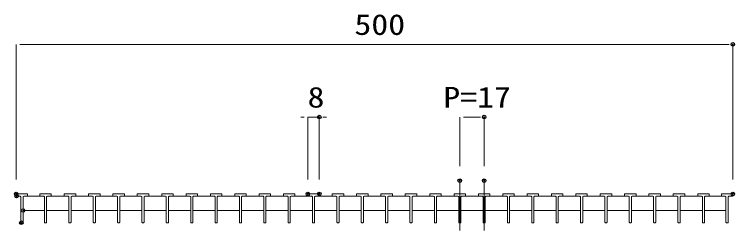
# Model space of a CAD drawing. Units: millimetres on the paper. Extents: x -216 to 216, y -153 to 153.
# Drawn here: x -62.7 to 37.8, y -70.3 to -40.2 of the extents above; entities that cross this region are included whole.
import ezdxf
from ezdxf.enums import TextEntityAlignment as Align

# ---------------------------------------------------------------- set-up
doc = ezdxf.new("R2010")
doc.units = ezdxf.units.MM
doc.header["$PDMODE"] = 32
doc.header["$PDSIZE"] = 0.5
doc.linetypes.add('CHAIN2', pattern=[12, 9, -1, 1, -1])
for name, color, linetype, lineweight in [('0-2_蓋', 3, 'Continuous', 9), ('0-3_寸法', 4, 'Continuous', 9), ('0-6_中心線', 4, 'CHAIN2', 9)]:
    doc.layers.add(name, color=color, linetype=linetype, lineweight=lineweight)
doc.layers.add('0-5_Defpoints', color=7, linetype='Continuous')
doc.styles.add('ＭＳ ゴシック', font='')
doc.styles.get('ＭＳ ゴシック').set_extended_font_data('MS Gothic')

msp = doc.modelspace()

# ---------------------------------------------------------------- linework, layer by layer
at = {"layer": '0-2_蓋'}
for p, q in [((-62.435, -65.202), (-60.835, -65.202)), ((-62.435, -65.442), (-62.435, -65.202)), ((-60.835, -65.442), (-60.835, -65.202)), ((-59.135, -65.202), (-57.535, -65.202)), ((-59.135, -65.442), (-59.135, -65.202)), ((-57.535, -65.442), (-57.535, -65.202)), ((-55.735, -65.202), (-54.135, -65.202)), ((-55.735, -65.442), (-55.735, -65.202)), ((-54.135, -65.442), (-54.135, -65.202)), ((-52.335, -65.202), (-50.735, -65.202)), ((-52.335, -65.442), (-52.335, -65.202)), ((-50.735, -65.442), (-50.735, -65.202)), ((-48.935, -65.202), (-47.335, -65.202)), ((-48.935, -65.442), (-48.935, -65.202)), ((-47.335, -65.442), (-47.335, -65.202)), ((-45.535, -65.202), (-43.935, -65.202)), ((-45.535, -65.442), (-45.535, -65.202)), ((-43.935, -65.442), (-43.935, -65.202)), ((-42.135, -65.202), (-40.535, -65.202)), ((-42.135, -65.442), (-42.135, -65.202)), ((-40.535, -65.442), (-40.535, -65.202)), ((-38.735, -65.202), (-37.135, -65.202)), ((-38.735, -65.442), (-38.735, -65.202)), ((-37.135, -65.442), (-37.135, -65.202)), ((-35.335, -65.202), (-33.735, -65.202)), ((-35.335, -65.442), (-35.335, -65.202)), ((-33.735, -65.442), (-33.735, -65.202)), ((-31.935, -65.202), (-30.335, -65.202)), ((-31.935, -65.442), (-31.935, -65.202)), ((-30.335, -65.442), (-30.335, -65.202)), ((-28.535, -65.202), (-26.935, -65.202)), ((-28.535, -65.442), (-28.535, -65.202)), ((-26.935, -65.442), (-26.935, -65.202)), ((-25.135, -65.202), (-23.535, -65.202)), ((-25.135, -65.442), (-25.135, -65.202)), ((-23.535, -65.442), (-23.535, -65.202)), ((-21.735, -65.202), (-20.135, -65.202)), ((-21.735, -65.442), (-21.735, -65.202)), ((-20.135, -65.442), (-20.135, -65.202)), ((-18.335, -65.202), (-16.735, -65.202)), ((-18.335, -65.442), (-18.335, -65.202)), ((-16.735, -65.442), (-16.735, -65.202)), ((-14.935, -65.202), (-13.335, -65.202)), ((-14.935, -65.442), (-14.935, -65.202)), ((-13.335, -65.442), (-13.335, -65.202)), ((-11.535, -65.202), (-9.935, -65.202)), ((-11.535, -65.442), (-11.535, -65.202)), ((-9.935, -65.442), (-9.935, -65.202)), ((-8.135, -65.202), (-6.535, -65.202)), ((-8.135, -65.442), (-8.135, -65.202)), ((-6.535, -65.442), (-6.535, -65.202)), ((-4.735, -65.202), (-3.135, -65.202)), ((-4.735, -65.442), (-4.735, -65.202)), ((-3.135, -65.442), (-3.135, -65.202)), ((-1.335, -65.202), (0.265, -65.202)), ((-1.335, -65.442), (-1.335, -65.202)), ((0.265, -65.442), (0.265, -65.202)), ((2.065, -65.202), (3.665, -65.202)), ((2.065, -65.442), (2.065, -65.202)), ((3.665, -65.442), (3.665, -65.202)), ((5.465, -65.202), (7.065, -65.202)), ((5.465, -65.442), (5.465, -65.202)), ((7.065, -65.442), (7.065, -65.202)), ((8.865, -65.202), (10.465, -65.202)), ((8.865, -65.442), (8.865, -65.202)), ((10.465, -65.442), (10.465, -65.202)), ((12.265, -65.202), (13.865, -65.202)), ((12.265, -65.442), (12.265, -65.202)), ((13.865, -65.442), (13.865, -65.202)), ((15.665, -65.202), (17.265, -65.202)), ((15.665, -65.442), (15.665, -65.202)), ((17.265, -65.442), (17.265, -65.202)), ((19.065, -65.202), (20.665, -65.202)), ((19.065, -65.442), (19.065, -65.202)), ((20.665, -65.442), (20.665, -65.202)), ((22.465, -65.202), (24.065, -65.202)), ((22.465, -65.442), (22.465, -65.202)), ((24.065, -65.442), (24.065, -65.202)), ((25.865, -65.202), (27.465, -65.202)), ((25.865, -65.442), (25.865, -65.202)), ((27.465, -65.442), (27.465, -65.202)), ((29.265, -65.202), (30.865, -65.202)), ((29.265, -65.442), (29.265, -65.202)), ((30.865, -65.442), (30.865, -65.202)), ((32.665, -65.202), (34.265, -65.202)), ((32.665, -65.442), (32.665, -65.202)), ((34.265, -65.442), (34.265, -65.202)), ((35.965, -65.202), (37.565, -65.202)), ((35.965, -65.442), (35.965, -65.202)), ((37.565, -65.442), (37.565, -65.202)), ((-61.885, -65.502), (-62.375, -65.502)), ((-61.785, -69.142), (-61.785, -65.602)), ((-61.485, -69.142), (-61.485, -65.602)), ((-61.385, -65.502), (-60.895, -65.502)), ((-61.385, -65.502), (-58.585, -65.502)), ((-58.585, -65.502), (-59.075, -65.502)), ((-58.485, -69.142), (-58.485, -65.602)), ((-58.185, -69.142), (-58.185, -65.602)), ((-58.085, -65.502), (-57.595, -65.502)), ((-58.085, -65.502), (-55.185, -65.502)), ((-55.185, -65.502), (-55.675, -65.502)), ((-55.085, -69.142), (-55.085, -65.602)), ((-54.785, -69.142), (-54.785, -65.602)), ((-54.685, -65.502), (-54.195, -65.502)), ((-54.685, -65.502), (-51.785, -65.502)), ((-51.785, -65.502), (-52.275, -65.502)), ((-51.685, -69.142), (-51.685, -65.602)), ((-51.385, -69.142), (-51.385, -65.602)), ((-51.285, -65.502), (-50.795, -65.502)), ((-51.285, -65.502), (-48.385, -65.502)), ((-48.385, -65.502), (-48.875, -65.502)), ((-48.285, -69.142), (-48.285, -65.602)), ((-47.985, -69.142), (-47.985, -65.602)), ((-47.885, -65.502), (-47.395, -65.502)), ((-47.885, -65.502), (-44.985, -65.502)), ((-44.985, -65.502), (-45.475, -65.502)), ((-44.885, -69.142), (-44.885, -65.602)), ((-44.585, -69.142), (-44.585, -65.602)), ((-44.485, -65.502), (-43.995, -65.502)), ((-44.485, -65.502), (-41.585, -65.502)), ((-41.585, -65.502), (-42.075, -65.502)), ((-41.485, -69.142), (-41.485, -65.602)), ((-41.185, -69.142), (-41.185, -65.602)), ((-41.085, -65.502), (-40.595, -65.502)), ((-41.085, -65.502), (-38.185, -65.502)), ((-38.185, -65.502), (-38.675, -65.502)), ((-38.085, -69.142), (-38.085, -65.602)), ((-37.785, -69.142), (-37.785, -65.602)), ((-37.685, -65.502), (-37.195, -65.502)), ((-37.685, -65.502), (-34.785, -65.502)), ((-34.785, -65.502), (-35.275, -65.502)), ((-34.685, -69.142), (-34.685, -65.602)), ((-34.385, -69.142), (-34.385, -65.602)), ((-34.285, -65.502), (-33.795, -65.502)), ((-34.285, -65.502), (-31.385, -65.502)), ((-31.385, -65.502), (-31.875, -65.502)), ((-31.285, -69.142), (-31.285, -65.602)), ((-30.985, -69.142), (-30.985, -65.602)), ((-30.885, -65.502), (-30.395, -65.502)), ((-30.885, -65.502), (-27.985, -65.502)), ((-27.985, -65.502), (-28.475, -65.502)), ((-27.885, -69.142), (-27.885, -65.602)), ((-27.585, -69.142), (-27.585, -65.602)), ((-27.485, -65.502), (-26.995, -65.502)), ((-27.485, -65.502), (-24.585, -65.502)), ((-24.585, -65.502), (-25.075, -65.502)), ((-24.485, -69.142), (-24.485, -65.602)), ((-24.185, -69.142), (-24.185, -65.602)), ((-24.085, -65.502), (-23.595, -65.502)), ((-24.085, -65.502), (-21.185, -65.502)), ((-21.185, -65.502), (-21.675, -65.502)), ((-21.085, -69.142), (-21.085, -65.602)), ((-20.785, -69.142), (-20.785, -65.602)), ((-20.685, -65.502), (-20.195, -65.502)), ((-20.685, -65.502), (-17.785, -65.502)), ((-17.785, -65.502), (-18.275, -65.502)), ((-17.685, -69.142), (-17.685, -65.602)), ((-17.385, -69.142), (-17.385, -65.602)), ((-17.285, -65.502), (-16.795, -65.502)), ((-17.285, -65.502), (-14.385, -65.502)), ((-14.385, -65.502), (-14.875, -65.502)), ((-14.285, -69.142), (-14.285, -65.602)), ((-13.985, -69.142), (-13.985, -65.602)), ((-13.885, -65.502), (-13.395, -65.502)), ((-13.885, -65.502), (-10.985, -65.502)), ((-10.985, -65.502), (-11.475, -65.502)), ((-10.885, -69.142), (-10.885, -65.602)), ((-10.585, -69.142), (-10.585, -65.602)), ((-10.485, -65.502), (-9.995, -65.502)), ((-10.485, -65.502), (-7.585, -65.502)), ((-7.585, -65.502), (-8.075, -65.502)), ((-7.485, -69.142), (-7.485, -65.602)), ((-7.185, -69.142), (-7.185, -65.602)), ((-7.085, -65.502), (-6.595, -65.502)), ((-7.085, -65.502), (-4.185, -65.502)), ((-4.185, -65.502), (-4.675, -65.502)), ((-4.085, -69.142), (-4.085, -65.602)), ((-3.785, -69.142), (-3.785, -65.602)), ((-3.685, -65.502), (-3.195, -65.502)), ((-3.685, -65.502), (-0.785, -65.502)), ((-0.785, -65.502), (-1.275, -65.502)), ((-0.685, -69.142), (-0.685, -65.602)), ((-0.385, -69.142), (-0.385, -65.602)), ((-0.285, -65.502), (0.205, -65.502)), ((-0.285, -65.502), (2.615, -65.502)), ((2.615, -65.502), (2.125, -65.502)), ((2.715, -69.142), (2.715, -65.602)), ((3.015, -69.142), (3.015, -65.602)), ((3.115, -65.502), (3.605, -65.502)), ((3.115, -65.502), (6.015, -65.502)), ((6.015, -65.502), (5.525, -65.502)), ((6.115, -69.142), (6.115, -65.602)), ((6.415, -69.142), (6.415, -65.602)), ((6.515, -65.502), (7.005, -65.502)), ((6.515, -65.502), (9.415, -65.502)), ((9.415, -65.502), (8.925, -65.502)), ((9.515, -69.142), (9.515, -65.602)), ((9.815, -69.142), (9.815, -65.602)), ((9.915, -65.502), (10.405, -65.502)), ((9.915, -65.502), (12.815, -65.502)), ((12.815, -65.502), (12.325, -65.502)), ((12.915, -69.142), (12.915, -65.602)), ((13.215, -69.142), (13.215, -65.602)), ((13.315, -65.502), (13.805, -65.502)), ((13.315, -65.502), (16.215, -65.502)), ((16.215, -65.502), (15.725, -65.502)), ((16.315, -69.142), (16.315, -65.602)), ((16.615, -69.142), (16.615, -65.602)), ((16.715, -65.502), (17.205, -65.502)), ((16.715, -65.502), (19.615, -65.502)), ((19.615, -65.502), (19.125, -65.502)), ((19.715, -69.142), (19.715, -65.602)), ((20.015, -69.142), (20.015, -65.602)), ((20.115, -65.502), (20.605, -65.502)), ((20.115, -65.502), (23.015, -65.502)), ((23.015, -65.502), (22.525, -65.502)), ((23.115, -69.142), (23.115, -65.602)), ((23.415, -69.142), (23.415, -65.602)), ((23.515, -65.502), (24.005, -65.502)), ((23.515, -65.502), (26.415, -65.502)), ((26.415, -65.502), (25.925, -65.502)), ((26.515, -69.142), (26.515, -65.602)), ((26.815, -69.142), (26.815, -65.602)), ((26.915, -65.502), (27.405, -65.502)), ((26.915, -65.502), (29.815, -65.502)), ((29.815, -65.502), (29.325, -65.502)), ((29.915, -69.142), (29.915, -65.602)), ((30.215, -69.142), (30.215, -65.602)), ((30.315, -65.502), (30.805, -65.502)), ((30.315, -65.502), (33.215, -65.502)), ((33.215, -65.502), (32.725, -65.502)), ((33.315, -69.142), (33.315, -65.602)), ((33.615, -69.142), (33.615, -65.602)), ((33.715, -65.502), (34.205, -65.502)), ((33.715, -65.502), (36.515, -65.502)), ((36.515, -65.502), (36.025, -65.502)), ((36.615, -69.142), (36.615, -65.602)), ((36.915, -69.142), (36.915, -65.602)), ((37.015, -65.502), (37.505, -65.502)), ((-61.485, -67.502), (-58.485, -67.502)), ((-58.185, -67.502), (-55.085, -67.502)), ((-54.785, -67.502), (-51.685, -67.502)), ((-51.385, -67.502), (-48.285, -67.502)), ((-47.985, -67.502), (-44.885, -67.502)), ((-44.585, -67.502), (-41.485, -67.502)), ((-41.185, -67.502), (-38.085, -67.502)), ((-37.785, -67.502), (-34.685, -67.502)), ((-34.385, -67.502), (-31.285, -67.502)), ((-30.985, -67.502), (-27.885, -67.502)), ((-27.585, -67.502), (-24.485, -67.502)), ((-24.185, -67.502), (-21.085, -67.502)), ((-20.785, -67.502), (-17.685, -67.502)), ((-17.385, -67.502), (-14.285, -67.502)), ((-13.985, -67.502), (-10.885, -67.502)), ((-10.585, -67.502), (-7.485, -67.502)), ((-7.185, -67.502), (-4.085, -67.502)), ((-3.785, -67.502), (-0.685, -67.502)), ((-0.385, -67.502), (2.715, -67.502)), ((3.015, -67.502), (6.115, -67.502)), ((6.415, -67.502), (9.515, -67.502)), ((9.815, -67.502), (12.915, -67.502)), ((13.215, -67.502), (16.315, -67.502)), ((16.615, -67.502), (19.715, -67.502)), ((20.015, -67.502), (23.115, -67.502)), ((23.415, -67.502), (26.515, -67.502)), ((26.815, -67.502), (29.915, -67.502)), ((30.215, -67.502), (33.315, -67.502)), ((33.615, -67.502), (36.615, -67.502)), ((-61.545, -69.202), (-61.725, -69.202)), ((-58.245, -69.202), (-58.425, -69.202)), ((-54.845, -69.202), (-55.025, -69.202)), ((-51.445, -69.202), (-51.625, -69.202)), ((-48.045, -69.202), (-48.225, -69.202)), ((-44.645, -69.202), (-44.825, -69.202)), ((-41.245, -69.202), (-41.425, -69.202)), ((-37.845, -69.202), (-38.025, -69.202)), ((-34.445, -69.202), (-34.625, -69.202)), ((-31.045, -69.202), (-31.225, -69.202)), ((-27.645, -69.202), (-27.825, -69.202)), ((-24.245, -69.202), (-24.425, -69.202)), ((-20.845, -69.202), (-21.025, -69.202)), ((-17.445, -69.202), (-17.625, -69.202)), ((-14.045, -69.202), (-14.225, -69.202)), ((-10.645, -69.202), (-10.825, -69.202)), ((-7.245, -69.202), (-7.425, -69.202)), ((-3.845, -69.202), (-4.025, -69.202)), ((-0.445, -69.202), (-0.625, -69.202)), ((2.955, -69.202), (2.775, -69.202)), ((6.355, -69.202), (6.175, -69.202)), ((9.755, -69.202), (9.575, -69.202)), ((13.155, -69.202), (12.975, -69.202)), ((16.555, -69.202), (16.375, -69.202)), ((19.955, -69.202), (19.775, -69.202)), ((23.355, -69.202), (23.175, -69.202)), ((26.755, -69.202), (26.575, -69.202)), ((30.155, -69.202), (29.975, -69.202)), ((33.555, -69.202), (33.375, -69.202)), ((36.855, -69.202), (36.675, -69.202))]:
    msp.add_line(p, q, dxfattribs=at)
for centre, radius, start, end in [((-62.375, -65.442), 0.06, 180, 270), ((-61.885, -65.602), 0.1, 0, 90), ((-61.385, -65.602), 0.1, 90, 180), ((-60.895, -65.442), 0.06, 270, 0), ((-59.075, -65.442), 0.06, 180, 270), ((-58.585, -65.602), 0.1, 0, 90), ((-58.085, -65.602), 0.1, 90, 180), ((-57.595, -65.442), 0.06, 270, 0), ((-55.675, -65.442), 0.06, 180, 270), ((-55.185, -65.602), 0.1, 0, 90), ((-54.685, -65.602), 0.1, 90, 180), ((-54.195, -65.442), 0.06, 270, 0), ((-52.275, -65.442), 0.06, 180, 270), ((-51.785, -65.602), 0.1, 0, 90), ((-51.285, -65.602), 0.1, 90, 180), ((-50.795, -65.442), 0.06, 270, 0), ((-48.875, -65.442), 0.06, 180, 270), ((-48.385, -65.602), 0.1, 0, 90), ((-47.885, -65.602), 0.1, 90, 180), ((-47.395, -65.442), 0.06, 270, 0), ((-45.475, -65.442), 0.06, 180, 270), ((-44.985, -65.602), 0.1, 0, 90), ((-44.485, -65.602), 0.1, 90, 180), ((-43.995, -65.442), 0.06, 270, 0), ((-42.075, -65.442), 0.06, 180, 270), ((-41.585, -65.602), 0.1, 0, 90), ((-41.085, -65.602), 0.1, 90, 180), ((-40.595, -65.442), 0.06, 270, 0), ((-38.675, -65.442), 0.06, 180, 270), ((-38.185, -65.602), 0.1, 0, 90), ((-37.685, -65.602), 0.1, 90, 180), ((-37.195, -65.442), 0.06, 270, 0), ((-35.275, -65.442), 0.06, 180, 270), ((-34.785, -65.602), 0.1, 0, 90), ((-34.285, -65.602), 0.1, 90, 180), ((-33.795, -65.442), 0.06, 270, 0), ((-31.875, -65.442), 0.06, 180, 270), ((-31.385, -65.602), 0.1, 0, 90), ((-30.885, -65.602), 0.1, 90, 180), ((-30.395, -65.442), 0.06, 270, 0), ((-28.475, -65.442), 0.06, 180, 270), ((-27.985, -65.602), 0.1, 0, 90), ((-27.485, -65.602), 0.1, 90, 180), ((-26.995, -65.442), 0.06, 270, 0), ((-25.075, -65.442), 0.06, 180, 270), ((-24.585, -65.602), 0.1, 0, 90), ((-24.085, -65.602), 0.1, 90, 180), ((-23.595, -65.442), 0.06, 270, 0), ((-21.675, -65.442), 0.06, 180, 270), ((-21.185, -65.602), 0.1, 0, 90), ((-20.685, -65.602), 0.1, 90, 180), ((-20.195, -65.442), 0.06, 270, 0), ((-18.275, -65.442), 0.06, 180, 270), ((-17.785, -65.602), 0.1, 0, 90), ((-17.285, -65.602), 0.1, 90, 180), ((-16.795, -65.442), 0.06, 270, 0), ((-14.875, -65.442), 0.06, 180, 270), ((-14.385, -65.602), 0.1, 0, 90), ((-13.885, -65.602), 0.1, 90, 180), ((-13.395, -65.442), 0.06, 270, 0), ((-11.475, -65.442), 0.06, 180, 270), ((-10.985, -65.602), 0.1, 0, 90), ((-10.485, -65.602), 0.1, 90, 180), ((-9.995, -65.442), 0.06, 270, 0), ((-8.075, -65.442), 0.06, 180, 270), ((-7.585, -65.602), 0.1, 0, 90), ((-7.085, -65.602), 0.1, 90, 180), ((-6.595, -65.442), 0.06, 270, 0), ((-4.675, -65.442), 0.06, 180, 270), ((-4.185, -65.602), 0.1, 0, 90), ((-3.685, -65.602), 0.1, 90, 180), ((-3.195, -65.442), 0.06, 270, 0), ((-1.275, -65.442), 0.06, 180, 270), ((-0.785, -65.602), 0.1, 0, 90), ((-0.285, -65.602), 0.1, 90, 180), ((0.205, -65.442), 0.06, 270, 0), ((2.125, -65.442), 0.06, 180, 270), ((2.615, -65.602), 0.1, 0, 90), ((3.115, -65.602), 0.1, 90, 180), ((3.605, -65.442), 0.06, 270, 0), ((5.525, -65.442), 0.06, 180, 270), ((6.015, -65.602), 0.1, 0, 90), ((6.515, -65.602), 0.1, 90, 180), ((7.005, -65.442), 0.06, 270, 0), ((8.925, -65.442), 0.06, 180, 270), ((9.415, -65.602), 0.1, 0, 90), ((9.915, -65.602), 0.1, 90, 180), ((10.405, -65.442), 0.06, 270, 0), ((12.325, -65.442), 0.06, 180, 270), ((12.815, -65.602), 0.1, 0, 90), ((13.315, -65.602), 0.1, 90, 180), ((13.805, -65.442), 0.06, 270, 0), ((15.725, -65.442), 0.06, 180, 270), ((16.215, -65.602), 0.1, 0, 90), ((16.715, -65.602), 0.1, 90, 180), ((17.205, -65.442), 0.06, 270, 0), ((19.125, -65.442), 0.06, 180, 270), ((19.615, -65.602), 0.1, 0, 90), ((20.115, -65.602), 0.1, 90, 180), ((20.605, -65.442), 0.06, 270, 0), ((22.525, -65.442), 0.06, 180, 270), ((23.015, -65.602), 0.1, 0, 90), ((23.515, -65.602), 0.1, 90, 180), ((24.005, -65.442), 0.06, 270, 0), ((25.925, -65.442), 0.06, 180, 270), ((26.415, -65.602), 0.1, 0, 90), ((26.915, -65.602), 0.1, 90, 180), ((27.405, -65.442), 0.06, 270, 0), ((29.325, -65.442), 0.06, 180, 270), ((29.815, -65.602), 0.1, 0, 90), ((30.315, -65.602), 0.1, 90, 180), ((30.805, -65.442), 0.06, 270, 0), ((32.725, -65.442), 0.06, 180, 270), ((33.215, -65.602), 0.1, 0, 90), ((33.715, -65.602), 0.1, 90, 180), ((34.205, -65.442), 0.06, 270, 0), ((36.025, -65.442), 0.06, 180, 270), ((36.515, -65.602), 0.1, 0, 90), ((37.015, -65.602), 0.1, 90, 180), ((37.505, -65.442), 0.06, 270, 0), ((-61.725, -69.142), 0.06, 180, 270), ((-61.545, -69.142), 0.06, 270, 0), ((-58.425, -69.142), 0.06, 180, 270), ((-58.245, -69.142), 0.06, 270, 0), ((-55.025, -69.142), 0.06, 180, 270), ((-54.845, -69.142), 0.06, 270, 0), ((-51.625, -69.142), 0.06, 180, 270), ((-51.445, -69.142), 0.06, 270, 0), ((-48.225, -69.142), 0.06, 180, 270), ((-48.045, -69.142), 0.06, 270, 0), ((-44.825, -69.142), 0.06, 180, 270), ((-44.645, -69.142), 0.06, 270, 0), ((-41.425, -69.142), 0.06, 180, 270), ((-41.245, -69.142), 0.06, 270, 0), ((-38.025, -69.142), 0.06, 180, 270), ((-37.845, -69.142), 0.06, 270, 0), ((-34.625, -69.142), 0.06, 180, 270), ((-34.445, -69.142), 0.06, 270, 0), ((-31.225, -69.142), 0.06, 180, 270), ((-31.045, -69.142), 0.06, 270, 0), ((-27.825, -69.142), 0.06, 180, 270), ((-27.645, -69.142), 0.06, 270, 0), ((-24.425, -69.142), 0.06, 180, 270), ((-24.245, -69.142), 0.06, 270, 0), ((-21.025, -69.142), 0.06, 180, 270), ((-20.845, -69.142), 0.06, 270, 0), ((-17.625, -69.142), 0.06, 180, 270), ((-17.445, -69.142), 0.06, 270, 0), ((-14.225, -69.142), 0.06, 180, 270), ((-14.045, -69.142), 0.06, 270, 0), ((-10.825, -69.142), 0.06, 180, 270), ((-10.645, -69.142), 0.06, 270, 0), ((-7.425, -69.142), 0.06, 180, 270), ((-7.245, -69.142), 0.06, 270, 0), ((-4.025, -69.142), 0.06, 180, 270), ((-3.845, -69.142), 0.06, 270, 0), ((-0.625, -69.142), 0.06, 180, 270), ((-0.445, -69.142), 0.06, 270, 0), ((2.775, -69.142), 0.06, 180, 270), ((2.955, -69.142), 0.06, 270, 0), ((6.175, -69.142), 0.06, 180, 270), ((6.355, -69.142), 0.06, 270, 0), ((9.575, -69.142), 0.06, 180, 270), ((9.755, -69.142), 0.06, 270, 0), ((12.975, -69.142), 0.06, 180, 270), ((13.155, -69.142), 0.06, 270, 0), ((16.375, -69.142), 0.06, 180, 270), ((16.555, -69.142), 0.06, 270, 0), ((19.775, -69.142), 0.06, 180, 270), ((19.955, -69.142), 0.06, 270, 0), ((23.175, -69.142), 0.06, 180, 270), ((23.355, -69.142), 0.06, 270, 0), ((26.575, -69.142), 0.06, 180, 270), ((26.755, -69.142), 0.06, 270, 0), ((29.975, -69.142), 0.06, 180, 270), ((30.155, -69.142), 0.06, 270, 0), ((33.375, -69.142), 0.06, 180, 270), ((33.555, -69.142), 0.06, 270, 0), ((36.675, -69.142), 0.06, 180, 270), ((36.855, -69.142), 0.06, 270, 0)]:
    msp.add_arc(centre, radius, start, end, dxfattribs=at)
at = {"layer": '0-3_寸法'}
for p, q in [((-62.435, -63.202), (-62.435, -44.359)), ((-61.935, -44.359), (37.065, -44.359)), ((37.565, -63.202), (37.565, -44.359)), ((-22.235, -54.48), (-22.735, -54.48)), ((-21.735, -63.202), (-21.735, -54.48)), ((-21.735, -54.48), (-20.135, -54.48)), ((-20.135, -63.202), (-20.135, -54.48)), ((-19.635, -54.48), (-19.135, -54.48)), ((-0.535, -61.341), (-0.535, -54.48)), ((-0.035, -54.48), (2.365, -54.48)), ((2.865, -61.341), (2.865, -54.48))]:
    msp.add_line(p, q, dxfattribs=at)
at = {"layer": '0-5_Defpoints'}
for p in [(37.565, -44.359), (-20.135, -54.48), (2.865, -54.48), (-0.535, -63.341), (2.865, -63.341), (-62.435, -65.202), (-62.375, -65.502), (-21.735, -65.202), (-20.135, -65.202), (37.565, -65.202), (-61.485, -67.502), (-61.725, -69.202)]:
    msp.add_point(p, dxfattribs=at)
at = {"layer": '0-6_中心線'}
for p, q in [((-0.535, -63.341), (-0.535, -70.295)), ((2.865, -63.341), (2.865, -70.295))]:
    msp.add_line(p, q, dxfattribs=at)

# ---------------------------------------------------------------- texts
at = {"layer": '0-3_寸法', "style": 'ＭＳ ゴシック', "width": 1.2}
for s, p in [('500', (-15.235, -43.914)), ('8', (-21.775, -54.035)), ('P=17', (-2.835, -54.035))]:
    msp.add_text(s, height=2.889, dxfattribs=at).set_placement(p, align=Align.BOTTOM_LEFT)

doc.saveas('drawing.dxf')
